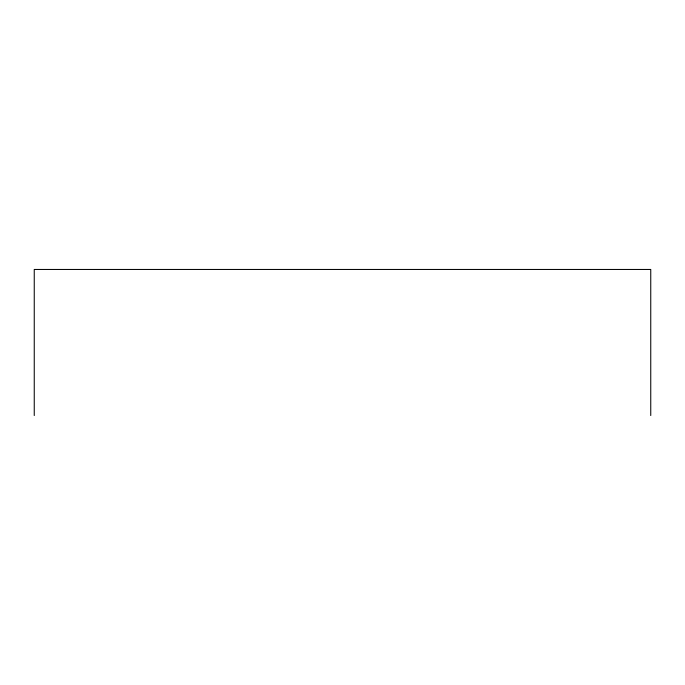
<?xml version="1.0" encoding="UTF-8"?>
<svg xmlns="http://www.w3.org/2000/svg" width="685" height="685" viewBox="0 0 685 685"><rect width="100%" height="100%" fill="white"/><g stroke="black" fill="none" stroke-linecap="round" stroke-linejoin="round"><path stroke-width="1.03" d="M650.75 415.538L650.75 269.462L34.25 269.462L34.25 415.538"/></g></svg>
